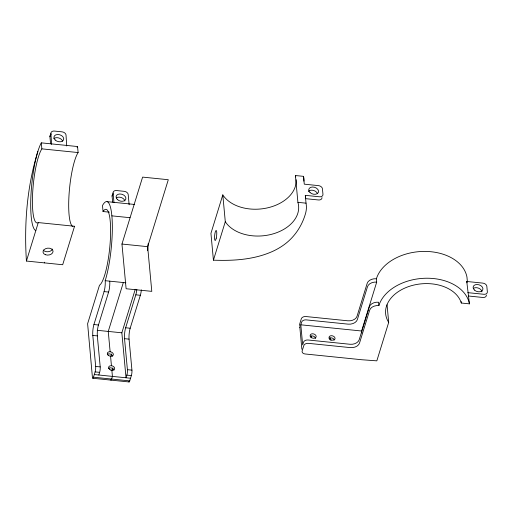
<?xml version="1.0" encoding="UTF-8"?>
<svg xmlns="http://www.w3.org/2000/svg" width="513" height="513" viewBox="0 0 513 513"><rect width="100%" height="100%" fill="white"/><g stroke="black" fill="none" stroke-linecap="round" stroke-linejoin="round"><path stroke-width="0.77" d="M37.84 151.54C26.913 186.86 24.06 224.277 26.42 261.046L62.682 264.74L74.552 226.271L38.289 222.578A38.353 7.612 -84.2 0 1 32.608 193.914A38.353 7.612 -84.2 0 1 41.854 148.86L41.297 142.851L77.559 146.545L78.117 152.553A38.353 7.612 -84.2 0 0 69.159 192.959A38.353 7.612 -84.2 0 0 72.647 226.413M50.582 143.749L49.921 136.663L50.909 133.47A3.873 2.7 17.1 0 1 54.423 131.065L61.977 131.835A3.873 2.7 17.1 0 1 66.017 135.009L66.716 145.968M26.42 261.046L38.289 222.578M112.648 202.122L112.097 196.152L113.078 192.965A3.873 2.7 17.1 0 1 116.598 190.554L124.152 191.323A3.873 2.7 17.1 0 1 128.192 194.504L129.141 204.783M93.475 377.209L95.117 371.893A3.873 0.769 -84.2 0 0 95.674 366.442L92.795 335.438A7.746 1.539 -84.2 0 1 93.917 324.537L104.081 291.602A7.746 1.539 -84.2 0 0 105.197 280.701A46.099 9.144 -84.2 0 0 112.251 221.982A46.099 9.144 -84.2 0 0 102.491 205.527L103.049 211.536A38.353 7.612 -84.2 0 1 110.436 238.327A38.353 7.612 -84.2 0 1 99.484 285.254L87.614 323.722L92.398 377.068A3.873 0.769 -84.2 0 0 93.475 377.209L129.738 380.896L131.379 375.587A3.873 0.769 -84.2 0 0 131.937 370.136L129.058 339.131A7.746 1.539 -84.2 0 1 130.18 328.23L140.344 295.289A7.746 1.539 -84.2 0 0 141.351 289.896M121.959 244.047L142.608 177.107L168.296 179.723L147.648 246.663L151.79 291.358L126.108 288.742L121.959 244.047L147.648 246.663M98.829 375.009L99.65 372.355A3.873 0.769 -84.2 0 0 100.208 366.904L97.329 335.9A7.746 1.539 -84.2 0 1 98.451 324.998L108.615 292.064A7.746 1.539 -84.2 0 0 109.731 281.162M123.332 282.548L108.256 331.424L110.141 351.758M110.821 356.477L111.61 353.932M136.817 289.435A7.746 1.539 -84.2 0 1 135.81 294.828L125.647 327.769A7.746 1.539 -84.2 0 0 124.531 338.67L127.404 369.674A3.873 0.769 -84.2 0 1 126.846 375.125L126.025 377.78L121.85 332.809L135.278 289.281M112.905 367.898L112.116 370.444L110.917 370.322M222.802 194.876L210.939 233.351L213.427 260.168C233.607 260.95 254.57 259.674 273.179 251.133A59.373 40.95 -5.3 0 0 282.381 245.913C293.539 238.462 301.599 226.874 305.37 214.062A46.099 31.793 -5.3 0 0 306.037 203.167L305.306 195.344L319.445 196.787A3.873 2.7 17.1 0 0 322.966 194.376L322.446 188.79A3.873 2.7 17.1 0 0 318.406 185.616L304.273 184.173L303.549 176.35L295.417 175.523L297.906 202.34A38.353 26.445 -5.3 0 1 271.909 234.21A38.353 26.445 -5.3 0 1 225.29 221.693L222.802 194.876A38.353 26.445 -5.3 0 0 266.439 208.098A38.353 26.445 -5.3 0 0 296.168 179.736M213.427 260.168L225.29 221.693M467.792 292.654L483.83 294.282A3.873 2.7 17.1 0 0 487.35 291.878L486.831 286.286A3.873 2.7 17.1 0 0 482.797 283.112L466.753 281.477L469.44 303.856L461.309 303.029A38.353 26.445 -5.3 0 0 412.337 285.44A38.353 26.445 -5.3 0 0 388.694 322.382L376.831 360.851L361.594 359.722L305.12 353.976A3.873 2.674 -5.3 0 1 302.163 350.93L303.799 345.621A3.873 2.674 -5.3 0 1 308.396 343.351L350.328 347.615A7.746 5.342 -5.3 0 0 359.517 343.075L369.681 310.134A7.746 5.342 -5.3 0 1 378.876 305.594L378.562 302.24A7.746 5.342 -5.3 0 0 369.373 306.78L359.209 339.721A7.746 5.342 -5.3 0 1 350.013 344.268L308.089 339.997A3.873 2.674 -5.3 0 0 303.491 342.267L302.67 344.922L300.804 324.812L301.625 322.158A3.873 2.674 -5.3 0 1 306.223 319.881L348.147 324.152A7.746 5.342 -5.3 0 0 357.343 319.612L367.507 286.671A7.746 5.342 -5.3 0 1 376.696 282.124L376.388 278.777A46.099 31.793 -5.3 0 1 423.276 251.421A46.099 31.793 -5.3 0 1 466.952 277.039L467.388 281.733M311.179 337.798L311.667 336.201M330.558 338.125L330.064 339.721L331.141 340.266M361.806 333.014L361.62 331.007L376.696 282.124M51.608 144.429L50.909 133.47M41.854 148.86L78.117 152.553M297.906 202.34L306.037 203.167M107.095 201.654L134.688 204.463M103.049 211.536L109.352 212.177M111.866 215.851L130.001 217.698M468.709 296.033L482.848 297.469A3.873 2.7 17.1 0 0 486.369 295.065M105.197 280.701L125.884 282.804M104.081 291.602L108.615 292.064M135.81 294.828L140.344 295.289M300.804 324.812L361.62 331.007M93.917 324.537L98.451 324.998M125.647 327.769L130.18 328.23M97.207 330.301L121.85 332.809M92.795 335.438L97.329 335.9M124.531 338.67L129.058 339.131M95.674 366.442L100.208 366.904M127.404 369.674L131.937 370.136M95.117 371.893L99.65 372.355M126.846 375.125L131.379 375.587M94.296 374.548L130.558 378.241M92.821 378.267L129.084 381.961M466.753 281.477L467.125 282.83M305.306 195.344L305.677 198.672L318.464 199.974A3.873 2.7 17.1 0 0 321.978 197.563M461.174 301.535L461.309 303.029M387.058 304.76L388.694 322.382M305.472 196.441L305.575 197.556M301.868 349.206L299.797 326.832L299.842 327.345M113.078 192.965L113.963 202.449M110.558 356.227L111.436 365.724M111.853 370.194L112.424 376.395L111.61 379.056A3.873 0.769 -84.2 0 1 110.628 379.582M44.554 262.893L44.509 262.207M53.814 138.664A5.034 3.508 17.1 0 1 58.726 137.946A5.034 3.508 17.1 0 1 62.605 141.171M74.552 226.271A38.353 7.612 -84.2 0 1 74.058 226.522M35.833 230.549A46.099 9.144 -84.2 0 1 31.094 192.766A46.099 9.144 -84.2 0 1 41.297 142.851M77.104 147.417A46.099 9.144 -84.2 0 1 77.559 146.545M49.921 136.663A3.873 2.7 17.1 0 1 51.12 134.637M52.518 249.074A5.034 3.476 -5.3 0 1 48.132 251.716A5.034 3.476 -5.3 0 1 43.239 250.055M116.304 197.909A5.034 3.508 17.1 0 1 121.369 197.588A5.034 3.508 17.1 0 1 124.877 201M148.18 243.656A46.099 9.144 -84.2 0 1 147.609 250.722M112.097 196.152A3.873 2.7 17.1 0 1 113.02 194.286M129.738 380.896A3.873 0.769 -84.2 0 1 128.763 381.428M107.409 354.323A3.097 2.161 17.1 0 1 110.526 354.124A3.097 2.161 17.1 0 1 112.68 356.227M108.512 368.437A3.097 2.161 17.1 0 1 111.674 368.039A3.097 2.161 17.1 0 1 113.982 370.194M308.358 191.445A5.034 3.508 17.1 0 1 313.289 190.387A5.034 3.508 17.1 0 1 317.425 193.677M295.417 175.523A38.353 26.445 -5.3 0 1 295.783 176.927M303.549 176.35A46.099 31.793 -5.3 0 1 303.92 181.147M300.201 326.108A3.873 2.674 -5.3 0 1 299.675 324.113L301.311 318.804A3.873 2.674 -5.3 0 1 305.908 316.534L347.84 320.798A7.746 5.342 -5.3 0 0 357.035 316.258L367.193 283.317A7.746 5.342 -5.3 0 1 376.388 278.777M378.876 305.594A46.099 31.793 -5.3 0 1 425.764 278.238A46.099 31.793 -5.3 0 1 469.44 303.856M473.332 288.428A5.034 3.508 17.1 0 1 478.61 288.184A5.034 3.508 17.1 0 1 481.951 291.846M329.096 338.279A3.097 2.161 17.1 0 1 332.078 338.035A3.097 2.161 17.1 0 1 334.309 339.972M310.205 336.355A3.097 2.161 17.1 0 1 313.456 336.207A3.097 2.161 17.1 0 1 315.514 338.465M55.186 140.017A5.034 3.508 17.1 0 0 63.516 139.953A5.034 3.508 17.1 0 0 57.77 134.489A5.034 3.508 17.1 0 0 55.186 140.017M45.388 254.704A5.034 3.476 -5.3 0 0 53.057 251.479A5.034 3.476 -5.3 0 0 45.657 248.664A5.034 3.476 -5.3 0 0 45.388 254.704M117.362 199.506A5.034 3.508 17.1 0 0 125.685 199.442A5.034 3.508 17.1 0 0 119.946 193.978A5.034 3.508 17.1 0 0 117.362 199.506M109.404 369.11A3.097 2.161 17.1 0 0 114.527 369.071A3.097 2.161 17.1 0 0 110.994 365.705A3.097 2.161 17.1 0 0 109.404 369.11M108.108 355.143A3.097 2.161 17.1 0 0 113.232 355.105A3.097 2.161 17.1 0 0 109.699 351.738A3.097 2.161 17.1 0 0 108.108 355.143M309.999 192.522A5.034 3.508 17.1 0 0 318.329 192.465A5.034 3.508 17.1 0 0 312.59 186.995A5.034 3.508 17.1 0 0 309.999 192.522M216.249 238.141A5.034 1 -84.2 0 0 216.185 230.472A5.034 1 -84.2 0 0 214.543 237.833A5.034 1 -84.2 0 0 216.249 238.141M474.384 290.025A5.034 3.508 17.1 0 0 482.714 289.96A5.034 3.508 17.1 0 0 476.975 284.491A5.034 3.508 17.1 0 0 474.384 290.025M310.904 337.176A3.097 2.161 17.1 0 0 316.034 337.137A3.097 2.161 17.1 0 0 312.5 333.771A3.097 2.161 17.1 0 0 310.904 337.176M329.795 339.099A3.097 2.161 17.1 0 0 334.918 339.061A3.097 2.161 17.1 0 0 331.385 335.694A3.097 2.161 17.1 0 0 329.795 339.099"/></g></svg>
